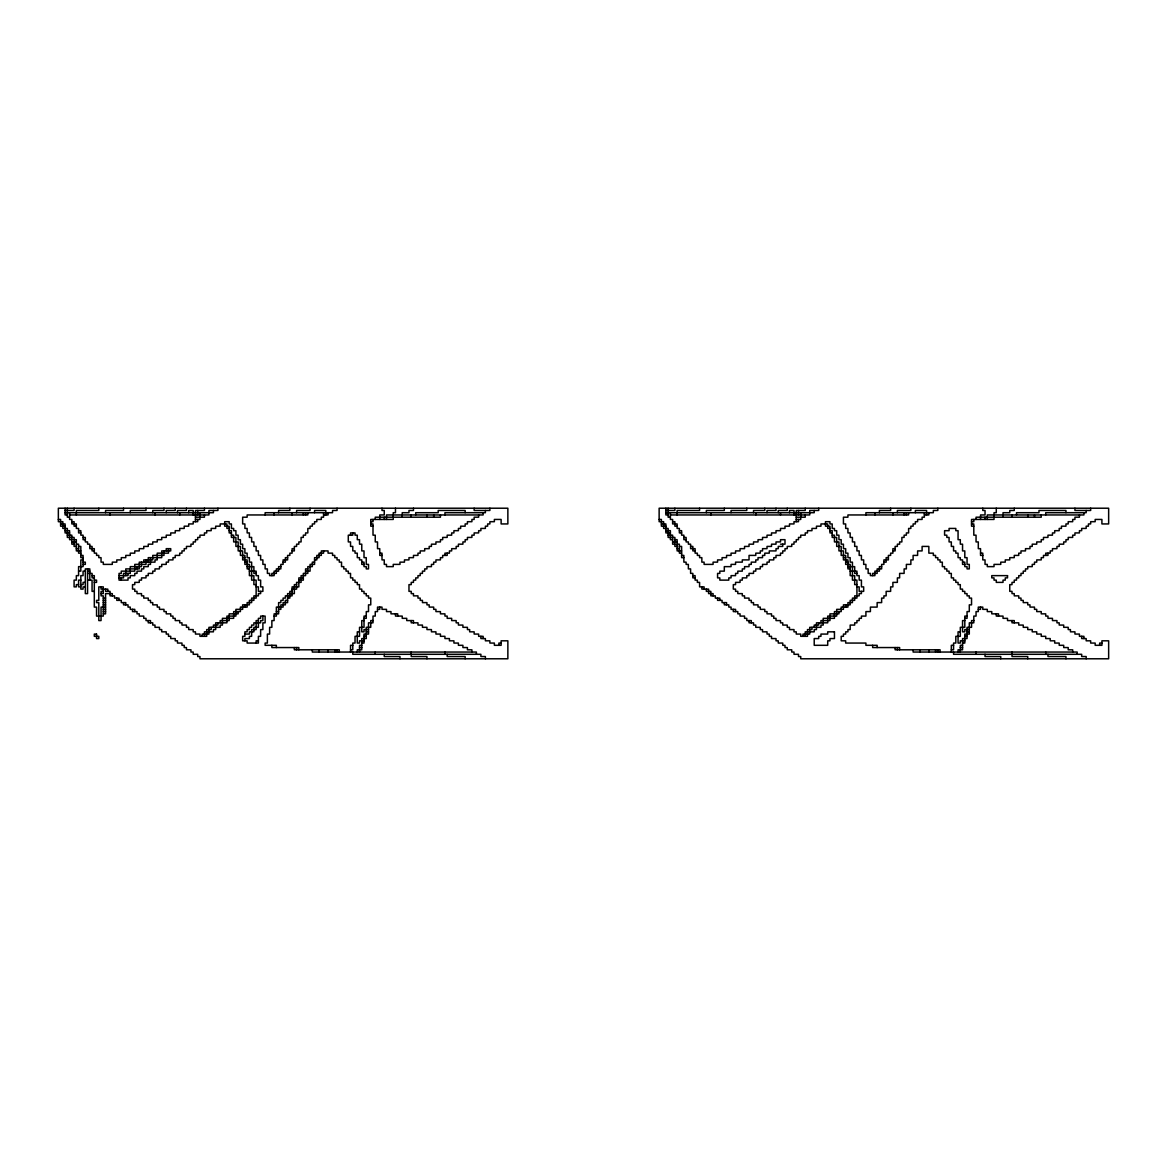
<?xml version="1.0" encoding="UTF-8"?>
<svg xmlns="http://www.w3.org/2000/svg" width="1167" height="1167" viewBox="0 0 1167 1167"><rect width="100%" height="100%" fill="white"/><g stroke="black" fill="none" stroke-linecap="round" stroke-linejoin="round"><path stroke-width="1.5" d="M65.089 510.46L74.09 510.46L74.09 508.214M665.876 510.46L674.876 510.46L674.876 508.214M65.089 512.707L213.43 512.707L213.43 510.46M665.876 512.707L814.216 512.707L814.216 510.46M67.336 514.953L65.089 514.953L65.089 508.214M69.582 514.953L208.937 514.953L208.937 510.46L217.923 510.46L217.923 508.214M323.565 514.953L328.058 514.953L328.058 512.707M668.122 514.953L665.876 514.953L665.876 508.214M670.383 514.953L809.723 514.953L809.723 510.46L818.709 510.46L818.709 508.214M924.352 514.953L928.844 514.953L928.844 512.707M69.582 517.2L67.336 517.2L67.336 508.214M195.458 517.2L204.444 517.2L204.444 514.953M670.383 517.2L668.122 517.2L668.122 508.214M796.244 517.2L805.23 517.2L805.23 514.953M58.35 519.446L60.596 519.446L60.596 526.186L65.089 526.186M195.458 519.446L199.951 519.446L199.951 512.707M659.136 519.446L661.383 519.446L661.383 526.186L665.876 526.186M796.244 519.446L800.737 519.446L800.737 512.707M71.829 521.693L74.09 521.693L74.09 526.186L76.336 526.186M370.756 521.693L373.002 521.693L373.002 519.446M672.63 521.693L674.876 521.693L674.876 526.186L677.123 526.186M971.542 521.693L973.803 521.693L973.803 519.446M60.596 523.939L65.089 523.939L65.089 532.925L69.582 532.925M370.756 523.939L373.002 523.939L373.002 535.172L375.249 535.172L375.249 541.926L377.51 541.926L377.51 548.665L379.756 548.665L379.756 555.404L382.003 555.404M661.383 523.939L665.876 523.939L665.876 532.925L670.383 532.925M971.542 523.939L973.803 523.939L973.803 535.172L976.05 535.172L976.05 541.926L978.296 541.926L978.296 548.665L980.543 548.665L980.543 555.404L982.789 555.404M373.002 526.186L370.756 526.186L370.756 519.446L393.235 519.446L393.235 512.707L395.482 512.707L395.482 508.214M973.803 526.186L971.542 526.186L971.542 519.446L994.021 519.446L994.021 512.707L996.268 512.707L996.268 508.214M229.17 528.432L226.923 528.432L226.923 523.939L220.169 523.939L220.169 526.186L215.676 526.186L215.676 528.432L211.183 528.432L211.183 530.679L206.69 530.679L206.69 532.925L204.444 532.925L204.444 535.172L199.951 535.172L199.951 537.418L197.704 537.418L197.704 539.679L195.458 539.679L195.458 541.926L193.197 541.926L193.197 544.172L190.95 544.172L190.95 546.419L186.457 546.419L186.457 548.665L184.211 548.665L184.211 550.912L181.964 550.912L181.964 553.158L179.718 553.158L179.718 555.404L175.225 555.404L175.225 557.651L172.979 557.651L172.979 559.897L168.486 559.897L168.486 562.144L166.239 562.144L166.239 564.39L161.732 564.39L161.732 566.637L159.485 566.637L159.485 568.898L154.992 568.898L154.992 571.144L152.746 571.144L152.746 573.391L148.253 573.391L148.253 575.637L146.006 575.637L146.006 577.884L141.513 577.884L141.513 580.13L139.267 580.13L139.267 582.377L134.774 582.377L134.774 584.623L132.513 584.623L132.513 589.116L134.774 589.116L134.774 591.363L137.02 591.363L137.02 593.609L141.513 593.609L141.513 595.856L143.76 595.856L143.76 598.102L148.253 598.102L148.253 600.363L150.499 600.363L150.499 602.61L152.746 602.61L152.746 604.856L157.239 604.856L157.239 607.103L159.485 607.103L159.485 609.349L163.978 609.349L163.978 611.596L166.239 611.596L166.239 613.842L170.732 613.842L170.732 616.088L172.979 616.088L172.979 618.335L175.225 618.335L175.225 620.581L179.718 620.581L179.718 622.828L181.964 622.828L181.964 625.074L186.457 625.074L186.457 627.321L188.704 627.321L188.704 629.582L193.197 629.582L193.197 631.828L195.458 631.828L195.458 634.075L199.951 634.075L199.951 636.321L206.69 636.321L206.69 629.582L211.183 629.582L211.183 627.321M829.956 528.432L827.709 528.432L827.709 523.939L820.955 523.939L820.955 526.186L816.462 526.186L816.462 528.432L811.969 528.432L811.969 530.679L807.476 530.679L807.476 532.925L805.23 532.925L805.23 535.172L800.737 535.172L800.737 537.418L798.491 537.418L798.491 539.679L796.244 539.679L796.244 541.926L793.998 541.926L793.998 544.172L791.751 544.172L791.751 546.419L787.244 546.419L787.244 548.665L784.997 548.665L784.997 550.912L782.751 550.912L782.751 553.158L780.504 553.158L780.504 555.404L776.011 555.404L776.011 557.651L773.765 557.651L773.765 559.897L769.272 559.897L769.272 562.144L767.025 562.144L767.025 564.39L762.532 564.39L762.532 566.637L760.271 566.637L760.271 568.898L755.778 568.898L755.778 571.144L753.532 571.144L753.532 573.391L749.039 573.391L749.039 575.637L746.792 575.637L746.792 577.884L742.3 577.884L742.3 580.13L740.053 580.13L740.053 582.377L735.56 582.377L735.56 584.623L733.314 584.623L733.314 589.116L735.56 589.116L735.56 591.363L737.807 591.363L737.807 593.609L742.3 593.609L742.3 595.856L744.546 595.856L744.546 598.102L749.039 598.102L749.039 600.363L751.285 600.363L751.285 602.61L753.532 602.61L753.532 604.856L758.025 604.856L758.025 607.103L760.271 607.103L760.271 609.349L764.779 609.349L764.779 611.596L767.025 611.596L767.025 613.842L771.518 613.842L771.518 616.088L773.765 616.088L773.765 618.335L776.011 618.335L776.011 620.581L780.504 620.581L780.504 622.828L782.751 622.828L782.751 625.074L787.244 625.074L787.244 627.321L789.49 627.321L789.49 629.582L793.998 629.582L793.998 631.828L796.244 631.828L796.244 634.075L800.737 634.075L800.737 636.321L807.476 636.321L807.476 629.582L811.969 629.582L811.969 627.321M65.089 530.679L69.582 530.679L69.582 539.679L71.829 539.679M78.583 530.679L80.829 530.679L80.829 535.172L83.076 535.172L83.076 539.679L85.322 539.679M229.17 530.679L231.416 530.679L231.416 537.418L235.909 537.418L235.909 546.419L240.402 546.419L240.402 555.404L244.895 555.404L244.895 564.39L249.388 564.39L249.388 575.637L253.881 575.637L253.881 584.623L256.142 584.623M665.876 530.679L670.383 530.679L670.383 539.679L672.63 539.679M679.369 530.679L681.616 530.679L681.616 535.172L683.862 535.172L683.862 539.679L686.108 539.679M829.956 530.679L832.202 530.679L832.202 537.418L836.695 537.418L836.695 546.419L841.188 546.419L841.188 555.404L845.681 555.404L845.681 564.39L850.174 564.39L850.174 575.637L854.682 575.637L854.682 584.623L856.928 584.623M80.829 532.925L78.583 532.925L78.583 528.432L76.336 528.432L76.336 523.939L71.829 523.939L71.829 519.446L69.582 519.446L69.582 512.707M231.416 532.925L229.17 532.925L229.17 526.186L224.677 526.186L224.677 521.693L229.17 521.693L229.17 523.939L231.416 523.939L231.416 528.432L233.663 528.432L233.663 530.679L235.909 530.679L235.909 535.172L238.156 535.172L238.156 539.679L240.402 539.679L240.402 544.172L242.648 544.172L242.648 548.665L244.895 548.665L244.895 553.158L247.141 553.158L247.141 557.651L249.388 557.651L249.388 562.144L251.634 562.144L251.634 580.13L256.142 580.13L256.142 598.102L251.634 598.102L251.634 602.61L247.141 602.61L247.141 607.103L240.402 607.103L240.402 611.596L233.663 611.596L233.663 618.335L222.416 618.335L222.416 625.074L220.169 625.074L220.169 627.321L208.937 627.321L208.937 634.075L202.197 634.075L202.197 636.321M681.616 532.925L679.369 532.925L679.369 528.432L677.123 528.432L677.123 523.939L672.63 523.939L672.63 519.446L670.383 519.446L670.383 512.707M832.202 532.925L829.956 532.925L829.956 526.186L825.463 526.186L825.463 521.693L829.956 521.693L829.956 523.939L832.202 523.939L832.202 528.432L834.449 528.432L834.449 530.679L836.695 530.679L836.695 535.172L838.942 535.172L838.942 539.679L841.188 539.679L841.188 544.172L843.435 544.172L843.435 548.665L845.681 548.665L845.681 553.158L847.928 553.158L847.928 557.651L850.174 557.651L850.174 562.144L852.435 562.144L852.435 580.13L856.928 580.13L856.928 598.102L852.435 598.102L852.435 602.61L847.928 602.61L847.928 607.103L841.188 607.103L841.188 611.596L834.449 611.596L834.449 618.335L823.216 618.335L823.216 625.074L820.955 625.074L820.955 627.321L809.723 627.321L809.723 634.075L802.984 634.075L802.984 636.321M67.336 535.172L71.829 535.172L71.829 544.172L74.09 544.172M231.416 535.172L233.663 535.172L233.663 541.926L238.156 541.926L238.156 550.912L242.648 550.912L242.648 559.897L247.141 559.897L247.141 568.898L249.388 568.898M668.122 535.172L672.63 535.172L672.63 544.172L674.876 544.172M832.202 535.172L834.449 535.172L834.449 541.926L838.942 541.926L838.942 550.912L843.435 550.912L843.435 559.897L847.928 559.897L847.928 568.898L850.174 568.898M83.076 537.418L85.322 537.418L85.322 541.926L87.569 541.926L87.569 544.172L89.815 544.172L89.815 548.665L94.308 548.665L94.308 553.158L96.555 553.158L96.555 555.404L98.801 555.404L98.801 557.651L101.048 557.651L101.048 562.144L103.294 562.144L103.294 564.39L112.295 564.39L112.295 562.144L116.788 562.144L116.788 559.897L121.28 559.897L121.28 557.651L125.773 557.651L125.773 555.404L130.266 555.404L130.266 553.158L134.774 553.158L134.774 550.912L139.267 550.912L139.267 548.665L143.76 548.665L143.76 546.419L148.253 546.419L148.253 544.172L152.746 544.172L152.746 541.926L157.239 541.926L157.239 539.679L161.732 539.679L161.732 537.418L166.239 537.418L166.239 535.172L170.732 535.172L170.732 532.925L175.225 532.925L175.225 530.679L179.718 530.679L179.718 528.432L184.211 528.432L184.211 526.186L188.704 526.186L188.704 523.939L193.197 523.939L193.197 521.693L197.704 521.693L197.704 519.446M683.862 537.418L686.108 537.418L686.108 541.926L688.355 541.926L688.355 544.172L690.601 544.172L690.601 548.665L695.094 548.665L695.094 553.158L697.341 553.158L697.341 555.404L699.587 555.404L699.587 557.651L701.848 557.651L701.848 562.144L704.095 562.144L704.095 564.39L713.081 564.39L713.081 562.144L717.574 562.144L717.574 559.897L722.067 559.897L722.067 557.651L726.56 557.651L726.56 555.404L731.067 555.404L731.067 553.158L735.56 553.158L735.56 550.912L740.053 550.912L740.053 548.665L744.546 548.665L744.546 546.419L749.039 546.419L749.039 544.172L753.532 544.172L753.532 541.926L758.025 541.926L758.025 539.679L762.532 539.679L762.532 537.418L767.025 537.418L767.025 535.172L771.518 535.172L771.518 532.925L776.011 532.925L776.011 530.679L780.504 530.679L780.504 528.432L784.997 528.432L784.997 526.186L789.49 526.186L789.49 523.939L793.998 523.939L793.998 521.693L798.491 521.693L798.491 519.446M74.09 539.679L76.336 539.679L76.336 550.912L80.829 550.912M674.876 539.679L677.123 539.679L677.123 550.912L681.616 550.912M71.829 541.926L76.336 541.926M672.63 541.926L677.123 541.926M76.336 544.172L78.583 544.172L78.583 553.158L80.829 553.158M677.123 544.172L679.369 544.172L679.369 553.158L681.616 553.158M780.504 544.172L784.997 544.172L784.997 539.679L780.504 539.679L780.504 541.926L776.011 541.926L776.011 544.172L771.518 544.172L771.518 546.419L767.025 546.419L767.025 548.665L762.532 548.665L762.532 550.912L760.271 550.912L760.271 553.158L755.778 553.158L755.778 555.404L749.039 555.404L749.039 559.897L742.3 559.897L742.3 562.144L735.56 562.144L735.56 564.39L731.067 564.39L731.067 566.637L724.313 566.637L724.313 571.144L719.82 571.144L719.82 573.391L717.574 573.391L717.574 577.884L719.82 577.884L719.82 580.13L728.806 580.13L728.806 577.884L731.067 577.884L731.067 575.637L735.56 575.637L735.56 573.391L737.807 573.391L737.807 571.144L742.3 571.144L742.3 568.898L744.546 568.898L744.546 566.637L749.039 566.637L749.039 564.39L751.285 564.39L751.285 562.144L755.778 562.144L755.778 559.897L758.025 559.897L758.025 557.651L762.532 557.651L762.532 555.404L764.779 555.404L764.779 553.158L769.272 553.158L769.272 550.912L776.011 550.912L776.011 548.665L778.258 548.665L778.258 546.419L782.751 546.419L782.751 544.172M76.336 546.419L74.09 546.419L74.09 537.418L67.336 537.418L67.336 528.432L62.843 528.432L62.843 521.693L58.35 521.693L58.35 508.214L507.864 508.214L507.864 523.939L501.124 523.939L501.124 519.446L494.37 519.446L494.37 521.693L489.877 521.693L489.877 523.939L487.631 523.939L487.631 526.186L485.384 526.186L485.384 528.432L480.892 528.432L480.892 530.679L478.645 530.679L478.645 532.925L474.152 532.925L474.152 535.172L471.906 535.172L471.906 537.418L467.413 537.418L467.413 539.679L465.152 539.679L465.152 541.926L462.905 541.926L462.905 544.172L458.412 544.172L458.412 546.419L456.166 546.419L456.166 548.665L451.673 548.665L451.673 550.912L449.426 550.912L449.426 553.158L444.933 553.158L444.933 555.404M78.583 546.419L80.829 546.419L80.829 557.651L83.076 557.651M89.815 546.419L92.062 546.419L92.062 550.912L94.308 550.912M677.123 546.419L674.876 546.419L674.876 537.418L668.122 537.418L668.122 528.432L663.629 528.432L663.629 521.693L659.136 521.693L659.136 508.214L1108.65 508.214L1108.65 523.939L1101.911 523.939L1101.911 519.446L1095.171 519.446L1095.171 521.693L1090.664 521.693L1090.664 523.939L1088.417 523.939L1088.417 526.186L1086.171 526.186L1086.171 528.432L1081.678 528.432L1081.678 530.679L1079.431 530.679L1079.431 532.925L1074.938 532.925L1074.938 535.172L1072.692 535.172L1072.692 537.418L1068.199 537.418L1068.199 539.679L1065.952 539.679L1065.952 541.926L1063.706 541.926L1063.706 544.172L1059.198 544.172L1059.198 546.419L1056.952 546.419L1056.952 548.665L1052.459 548.665L1052.459 550.912L1050.212 550.912L1050.212 553.158L1045.72 553.158L1045.72 555.404M679.369 546.419L681.616 546.419L681.616 557.651L683.862 557.651M690.601 546.419L692.848 546.419L692.848 550.912L695.094 550.912M76.336 548.665L78.583 548.665M294.347 548.665L292.1 548.665L292.1 553.158L289.854 553.158L289.854 555.404L287.607 555.404L287.607 559.897L283.1 559.897L283.1 564.39L280.853 564.39L280.853 568.898L276.36 568.898L276.36 573.391L271.867 573.391L271.867 575.637M677.123 548.665L679.369 548.665M895.133 548.665L892.886 548.665L892.886 553.158L890.64 553.158L890.64 555.404L888.393 555.404L888.393 559.897L883.9 559.897L883.9 564.39L881.639 564.39L881.639 568.898L877.146 568.898L877.146 573.391L872.653 573.391L872.653 575.637M292.1 550.912L294.347 550.912L294.347 546.419L296.593 546.419L296.593 544.172L298.84 544.172L298.84 541.926L301.086 541.926L301.086 537.418L303.332 537.418L303.332 535.172L305.579 535.172L305.579 532.925L307.825 532.925L307.825 528.432L310.072 528.432L310.072 526.186L312.318 526.186L312.318 523.939L314.565 523.939L314.565 521.693L316.826 521.693L316.826 519.446L321.319 519.446L321.319 517.2L323.565 517.2L323.565 512.707M892.886 550.912L895.133 550.912L895.133 546.419L897.379 546.419L897.379 544.172L899.626 544.172L899.626 541.926L901.872 541.926L901.872 537.418L904.119 537.418L904.119 535.172L906.365 535.172L906.365 532.925L908.612 532.925L908.612 528.432L910.858 528.432L910.858 526.186L913.119 526.186L913.119 523.939L915.366 523.939L915.366 521.693L917.612 521.693L917.612 519.446L922.105 519.446L922.105 517.2L924.352 517.2L924.352 512.707M379.756 553.158L382.003 553.158L382.003 559.897L384.249 559.897L384.249 564.39L386.496 564.39L386.496 566.637L393.235 566.637L393.235 564.39L399.975 564.39L399.975 562.144L404.468 562.144L404.468 559.897L408.975 559.897L408.975 557.651L413.468 557.651L413.468 555.404L417.961 555.404L417.961 553.158L420.208 553.158L420.208 550.912L424.7 550.912L424.7 548.665L429.193 548.665L429.193 546.419L431.44 546.419L431.44 544.172L435.933 544.172L435.933 541.926L440.44 541.926L440.44 539.679L442.687 539.679L442.687 537.418L447.18 537.418L447.18 535.172L451.673 535.172L451.673 532.925L453.919 532.925L453.919 530.679L458.412 530.679L458.412 528.432L460.659 528.432L460.659 526.186L465.152 526.186L465.152 523.939L467.413 523.939L467.413 521.693L471.906 521.693L471.906 519.446L474.152 519.446L474.152 517.2L478.645 517.2L478.645 514.953M980.543 553.158L982.789 553.158L982.789 559.897L985.036 559.897L985.036 564.39L987.282 564.39L987.282 566.637L994.021 566.637L994.021 564.39L1000.761 564.39L1000.761 562.144L1005.268 562.144L1005.268 559.897L1009.761 559.897L1009.761 557.651L1014.254 557.651L1014.254 555.404L1018.747 555.404L1018.747 553.158L1020.994 553.158L1020.994 550.912L1025.487 550.912L1025.487 548.665L1029.98 548.665L1029.98 546.419L1032.226 546.419L1032.226 544.172L1036.734 544.172L1036.734 541.926L1041.227 541.926L1041.227 539.679L1043.473 539.679L1043.473 537.418L1047.966 537.418L1047.966 535.172L1052.459 535.172L1052.459 532.925L1054.705 532.925L1054.705 530.679L1059.198 530.679L1059.198 528.432L1061.445 528.432L1061.445 526.186L1065.952 526.186L1065.952 523.939L1068.199 523.939L1068.199 521.693L1072.692 521.693L1072.692 519.446L1074.938 519.446L1074.938 517.2L1079.431 517.2L1079.431 514.953M80.829 555.404L83.076 555.404L83.076 566.637L78.583 566.637L78.583 575.637L76.336 575.637L76.336 580.13L74.09 580.13L74.09 586.87L76.336 586.87L76.336 584.623L78.583 584.623M681.616 555.404L683.862 555.404L683.862 562.144L686.108 562.144L686.108 564.39L688.355 564.39L688.355 568.898L690.601 568.898L690.601 573.391L692.848 573.391L692.848 577.884L695.094 577.884M242.648 557.651L244.895 557.651M287.607 557.651L285.361 557.651L285.361 562.144L283.1 562.144M843.435 557.651L845.681 557.651M888.393 557.651L886.147 557.651L886.147 562.144L883.9 562.144M83.076 559.897L80.829 559.897L80.829 571.144L78.583 571.144M314.565 559.897L316.826 559.897L316.826 555.404L321.319 555.404L321.319 550.912L328.058 550.912L328.058 553.158L332.551 553.158L332.551 555.404L334.798 555.404L334.798 557.651L337.044 557.651L337.044 559.897L339.291 559.897L339.291 562.144L341.537 562.144L341.537 566.637L343.784 566.637L343.784 568.898L346.045 568.898L346.045 571.144L348.291 571.144L348.291 573.391L350.538 573.391L350.538 577.884L352.784 577.884L352.784 580.13L355.031 580.13L355.031 582.377L357.277 582.377L357.277 584.623L359.524 584.623L359.524 589.116L361.77 589.116L361.77 591.363L364.016 591.363L364.016 593.609L366.263 593.609L366.263 595.856L368.509 595.856L368.509 598.102L370.756 598.102L370.756 604.856L368.509 604.856L368.509 611.596L366.263 611.596L366.263 618.335L364.016 618.335M83.076 562.144L85.322 562.144L85.322 564.39L83.076 564.39M244.895 562.144L247.141 562.144M314.565 562.144L312.318 562.144L312.318 566.637L307.825 566.637L307.825 573.391L303.332 573.391L303.332 580.13L298.84 580.13M361.77 562.144L364.016 562.144L364.016 566.637L366.263 566.637L366.263 568.898L368.509 568.898L368.509 564.39L366.263 564.39L366.263 557.651L364.016 557.651L364.016 550.912L361.77 550.912L361.77 544.172L359.524 544.172L359.524 539.679L357.277 539.679L357.277 535.172L355.031 535.172L355.031 532.925L350.538 532.925L350.538 535.172M845.681 562.144L847.928 562.144M962.556 562.144L964.803 562.144L964.803 566.637L967.049 566.637L967.049 568.898L969.296 568.898L969.296 564.39L967.049 564.39L967.049 557.651L964.803 557.651L964.803 550.912L962.556 550.912L962.556 544.172L960.31 544.172L960.31 539.679L958.063 539.679L958.063 530.679L955.817 530.679L955.817 528.432L949.077 528.432L949.077 530.679L944.584 530.679L944.584 535.172L946.831 535.172L946.831 537.418L949.077 537.418L949.077 541.926L951.324 541.926L951.324 546.419L953.57 546.419L953.57 550.912L955.817 550.912L955.817 553.158L958.063 553.158L958.063 557.651L960.31 557.651L960.31 559.897L962.556 559.897L962.556 564.39L964.803 564.39M364.016 564.39L361.77 564.39L361.77 559.897L359.524 559.897L359.524 557.651L357.277 557.651L357.277 553.158L355.031 553.158L355.031 550.912L352.784 550.912L352.784 546.419L350.538 546.419L350.538 541.926L348.291 541.926L348.291 535.172L352.784 535.172L352.784 532.925M247.141 566.637L253.881 566.637L253.881 573.391L256.142 573.391M280.853 566.637L278.607 566.637L278.607 571.144L274.114 571.144L274.114 575.637L269.621 575.637L269.621 573.391L267.374 573.391L267.374 568.898L265.128 568.898L265.128 564.39L262.881 564.39L262.881 559.897L260.635 559.897L260.635 555.404L258.388 555.404L258.388 550.912L256.142 550.912L256.142 546.419L253.881 546.419L253.881 541.926L251.634 541.926L251.634 537.418L249.388 537.418L249.388 532.925L247.141 532.925L247.141 528.432L244.895 528.432L244.895 523.939L242.648 523.939L242.648 517.2L247.141 517.2L247.141 514.953L307.825 514.953L307.825 512.707M847.928 566.637L854.682 566.637L854.682 573.391L856.928 573.391M881.639 566.637L879.393 566.637L879.393 571.144L874.9 571.144L874.9 575.637L870.407 575.637L870.407 573.391L868.16 573.391L868.16 568.898L865.914 568.898L865.914 564.39L863.668 564.39L863.668 559.897L861.421 559.897L861.421 555.404L859.175 555.404L859.175 550.912L856.928 550.912L856.928 546.419L854.682 546.419L854.682 541.926L852.435 541.926L852.435 537.418L850.174 537.418L850.174 532.925L847.928 532.925L847.928 528.432L845.681 528.432L845.681 523.939L843.435 523.939L843.435 517.2L847.928 517.2L847.928 514.953L908.612 514.953L908.612 512.707M307.825 568.898L305.579 568.898L305.579 575.637L301.086 575.637L301.086 582.377L296.593 582.377L296.593 589.116L292.1 589.116M85.322 571.144L83.076 571.144L83.076 575.637L80.829 575.637L80.829 589.116L83.076 589.116L83.076 586.87L85.322 586.87M87.569 571.144L89.815 571.144M249.388 571.144L256.142 571.144L256.142 575.637L258.388 575.637L258.388 580.13L260.635 580.13L260.635 586.87L262.881 586.87L262.881 591.363L258.388 591.363L258.388 586.87L256.142 586.87M305.579 571.144L310.072 571.144L310.072 564.39L314.565 564.39L314.565 557.651L319.072 557.651L319.072 553.158L323.565 553.158L323.565 550.912M850.174 571.144L856.928 571.144L856.928 575.637L859.175 575.637L859.175 580.13L861.421 580.13L861.421 586.87L863.668 586.87L863.668 591.363L859.175 591.363L859.175 586.87L856.928 586.87M87.569 573.391L92.062 573.391L92.062 577.884L94.308 577.884M92.062 575.637L94.308 575.637L94.308 607.103L96.555 607.103L96.555 616.088L103.294 616.088L103.294 595.856L101.048 595.856L101.048 591.363L103.294 591.363M119.034 575.637L128.02 575.637L128.02 573.391M692.848 575.637L695.094 575.637L695.094 580.13L697.341 580.13L697.341 582.377L699.587 582.377L699.587 586.87L704.095 586.87L704.095 589.116M119.034 577.884L123.527 577.884L123.527 573.391L130.266 573.391L130.266 566.637L141.513 566.637L141.513 562.144M303.332 577.884L298.84 577.884L298.84 586.87L292.1 586.87L292.1 595.856L285.361 595.856L285.361 598.102L283.1 598.102L283.1 600.363L280.853 600.363L280.853 602.61L278.607 602.61L278.607 613.842L274.114 613.842L274.114 620.581L271.867 620.581L271.867 627.321L269.621 627.321L269.621 634.075L267.374 634.075L267.374 643.061L265.128 643.061L265.128 645.307L276.36 645.307L276.36 647.554M80.829 580.13L78.583 580.13L78.583 586.87L80.829 586.87M87.569 580.13L92.062 580.13L92.062 591.363L94.308 591.363M94.308 580.13L96.555 580.13L96.555 582.377L94.308 582.377M85.322 582.377L83.076 582.377L83.076 584.623L80.829 584.623M296.593 584.623L294.347 584.623L294.347 593.609L287.607 593.609L287.607 602.61L283.1 602.61L283.1 607.103L276.36 607.103L276.36 616.088L274.114 616.088M292.1 591.363L289.854 591.363L289.854 598.102L287.607 598.102M101.048 593.609L103.294 593.609L103.294 586.87L98.801 586.87L98.801 600.363L96.555 600.363L96.555 602.61L98.801 602.61L98.801 620.581L101.048 620.581L101.048 607.103L105.555 607.103M103.294 598.102L105.555 598.102M103.294 600.363L105.555 600.363M287.607 600.363L285.361 600.363L285.361 604.856L280.853 604.856L280.853 609.349L278.607 609.349M103.294 602.61L105.555 602.61M103.294 604.856L105.555 604.856M103.294 609.349L105.555 609.349M377.51 609.349L379.756 609.349L379.756 607.103M978.296 609.349L980.543 609.349L980.543 607.103M103.294 611.596L105.555 611.596M276.36 611.596L278.607 611.596M103.294 613.842L105.555 613.842L105.555 593.609L112.295 593.609L112.295 595.856M366.263 616.088L364.016 616.088L364.016 627.321L359.524 627.321L359.524 636.321L355.031 636.321L355.031 643.061L352.784 643.061L352.784 649.8L350.538 649.8M967.049 616.088L964.803 616.088L964.803 627.321L960.31 627.321L960.31 636.321L955.817 636.321L955.817 643.061L953.57 643.061L953.57 649.8L951.324 649.8M964.803 618.335L967.049 618.335L967.049 611.596L969.296 611.596L969.296 604.856L971.542 604.856L971.542 598.102L969.296 598.102L969.296 595.856L967.049 595.856L967.049 593.609L964.803 593.609L964.803 591.363L962.556 591.363L962.556 589.116L960.31 589.116L960.31 584.623L958.063 584.623L958.063 582.377L955.817 582.377L955.817 580.13L953.57 580.13L953.57 577.884L951.324 577.884L951.324 573.391L949.077 573.391L949.077 571.144L946.831 571.144L946.831 568.898L944.584 568.898L944.584 566.637L942.323 566.637L942.323 562.144L940.077 562.144L940.077 559.897L937.83 559.897L937.83 557.651L935.584 557.651L935.584 555.404L933.337 555.404L933.337 553.158L928.844 553.158L928.844 546.419L922.105 546.419L922.105 550.912L917.612 550.912L917.612 555.404L913.119 555.404L913.119 559.897L910.858 559.897L910.858 564.39L906.365 564.39L906.365 568.898L904.119 568.898L904.119 573.391L899.626 573.391L899.626 577.884L897.379 577.884L897.379 582.377L892.886 582.377L892.886 586.87L890.64 586.87L890.64 591.363L886.147 591.363L886.147 595.856L883.9 595.856L883.9 598.102L881.639 598.102L881.639 602.61L877.146 602.61L877.146 607.103L870.407 607.103L870.407 611.596L865.914 611.596L865.914 616.088L861.421 616.088L861.421 618.335L859.175 618.335L859.175 620.581L856.928 620.581L856.928 622.828L854.682 622.828L854.682 625.074L850.174 625.074L850.174 629.582L847.928 629.582L847.928 631.828L845.681 631.828L845.681 634.075L843.435 634.075L843.435 636.321L841.188 636.321L841.188 640.814L845.681 640.814L845.681 643.061L865.914 643.061L865.914 645.307L877.146 645.307L877.146 647.554M258.388 620.581L256.142 620.581L256.142 629.582L251.634 629.582L251.634 636.321L249.388 636.321L249.388 638.568L244.895 638.568L244.895 640.814M364.016 620.581L361.77 620.581L361.77 631.828L364.016 631.828L364.016 629.582L368.509 629.582M373.002 620.581L370.756 620.581L370.756 627.321L366.263 627.321L366.263 638.568L361.77 638.568L361.77 649.8L357.277 649.8L357.277 652.047M964.803 620.581L962.556 620.581L962.556 631.828L964.803 631.828L964.803 629.582L969.296 629.582M973.803 620.581L971.542 620.581L971.542 627.321L967.049 627.321L967.049 638.568L962.556 638.568L962.556 649.8L958.063 649.8L958.063 652.047M359.524 631.828L357.277 631.828L357.277 643.061L359.524 643.061L359.524 640.814L364.016 640.814M366.263 631.828L368.509 631.828M960.31 631.828L958.063 631.828L958.063 643.061L960.31 643.061L960.31 640.814L964.803 640.814M967.049 631.828L969.296 631.828M244.895 634.075L249.388 634.075L249.388 631.828L253.881 631.828L253.881 627.321L258.388 627.321L258.388 618.335L260.635 618.335L260.635 616.088L265.128 616.088L265.128 622.828L262.881 622.828L262.881 629.582L260.635 629.582L260.635 636.321L258.388 636.321L258.388 643.061L247.141 643.061L247.141 640.814L242.648 640.814L242.648 636.321L244.895 636.321L244.895 631.828L247.141 631.828L247.141 629.582L249.388 629.582L249.388 627.321L251.634 627.321L251.634 625.074L253.881 625.074L253.881 622.828L260.635 622.828L260.635 620.581L262.881 620.581L262.881 616.088M364.016 636.321L366.263 636.321M964.803 636.321L967.049 636.321M258.388 640.814L256.142 640.814L256.142 643.061M361.77 643.061L364.016 643.061L364.016 634.075L368.509 634.075L368.509 622.828L373.002 622.828L373.002 616.088L375.249 616.088L375.249 611.596L377.51 611.596L377.51 607.103L382.003 607.103L382.003 609.349L386.496 609.349L386.496 611.596L390.989 611.596L390.989 613.842L397.728 613.842L397.728 616.088M501.124 643.061L498.878 643.061L498.878 645.307M962.556 643.061L964.803 643.061L964.803 634.075L969.296 634.075L969.296 622.828L973.803 622.828L973.803 616.088L976.05 616.088L976.05 611.596L978.296 611.596L978.296 607.103L982.789 607.103L982.789 609.349L987.282 609.349L987.282 611.596L991.775 611.596L991.775 613.842L998.514 613.842L998.514 616.088M1101.911 643.061L1099.664 643.061L1099.664 645.307M352.784 645.307L350.538 645.307L350.538 652.047M361.77 645.307L359.524 645.307L359.524 652.047M953.57 645.307L951.324 645.307L951.324 652.047M962.556 645.307L960.31 645.307L960.31 652.047M359.524 647.554L361.77 647.554M960.31 647.554L962.556 647.554M1090.664 508.214L1090.664 510.46L1074.938 510.46L1074.938 508.214M1086.171 510.46L1086.171 512.707L1045.72 512.707L1045.72 514.953M1086.171 658.786L1086.171 656.54L1081.678 656.54L1081.678 654.293L953.57 654.293L953.57 652.047M1083.924 512.707L1083.924 514.953L987.282 514.953L987.282 519.446M1083.924 638.568L1083.924 636.321L1079.431 636.321L1079.431 634.075L1074.938 634.075L1074.938 631.828L1070.445 631.828L1070.445 629.582L1068.199 629.582L1068.199 627.321L1063.706 627.321L1063.706 625.074L1059.198 625.074L1059.198 622.828L1056.952 622.828L1056.952 620.581L1052.459 620.581L1052.459 618.335L1047.966 618.335L1047.966 616.088L1045.72 616.088L1045.72 613.842L1041.227 613.842L1041.227 611.596L1036.734 611.596L1036.734 609.349L1034.487 609.349L1034.487 607.103L1029.98 607.103L1029.98 604.856L1027.733 604.856L1027.733 602.61L1023.24 602.61L1023.24 600.363L1020.994 600.363L1020.994 598.102L1018.747 598.102L1018.747 595.856L1014.254 595.856L1014.254 593.609L1012.008 593.609L1012.008 591.363L1009.761 591.363L1009.761 584.623L1012.008 584.623L1012.008 582.377L1014.254 582.377L1014.254 580.13L1016.501 580.13L1016.501 577.884L1018.747 577.884L1018.747 575.637L1020.994 575.637L1020.994 573.391L1023.24 573.391L1023.24 571.144L1025.487 571.144L1025.487 568.898L1027.733 568.898L1027.733 566.637L1032.226 566.637L1032.226 564.39L1034.487 564.39L1034.487 562.144L1036.734 562.144L1036.734 559.897L1041.227 559.897L1041.227 557.651L1043.473 557.651L1043.473 555.404L1047.966 555.404L1047.966 553.158M1081.678 636.321L1081.678 638.568L1086.171 638.568L1086.171 640.814L1090.664 640.814L1090.664 643.061L1095.171 643.061L1095.171 645.307L1101.911 645.307L1101.911 640.814L1108.65 640.814L1108.65 658.786L800.737 658.786L800.737 656.54L798.491 656.54L798.491 654.293L793.998 654.293L793.998 652.047L791.751 652.047L791.751 649.8L787.244 649.8L787.244 647.554L784.997 647.554L784.997 645.307L782.751 645.307L782.751 643.061L778.258 643.061L778.258 640.814L776.011 640.814L776.011 638.568L771.518 638.568L771.518 636.321L769.272 636.321L769.272 634.075L767.025 634.075L767.025 631.828L762.532 631.828L762.532 629.582L760.271 629.582L760.271 627.321L755.778 627.321L755.778 625.074L753.532 625.074L753.532 622.828L749.039 622.828L749.039 620.581M1077.185 654.293L1077.185 652.047L913.119 652.047L913.119 649.8M1072.692 652.047L1072.692 649.8L1068.199 649.8L1068.199 647.554L1063.706 647.554L1063.706 645.307L1059.198 645.307L1059.198 643.061L1054.705 643.061L1054.705 640.814L1050.212 640.814L1050.212 638.568L1045.72 638.568L1045.72 636.321L1041.227 636.321L1041.227 634.075L1036.734 634.075L1036.734 631.828L1032.226 631.828L1032.226 629.582L1027.733 629.582L1027.733 627.321L1023.24 627.321L1023.24 625.074L1018.747 625.074L1018.747 622.828L1012.008 622.828L1012.008 620.581M1065.952 512.707L1065.952 510.46L1038.98 510.46L1038.98 512.707L1016.501 512.707L1016.501 514.953M1065.952 658.786L1065.952 656.54L1047.966 656.54L1047.966 654.293M1045.72 652.047L1045.72 654.293M1041.227 514.953L1041.227 517.2L976.05 517.2L976.05 519.446M1034.487 514.953L1034.487 517.2M1027.733 514.953L1027.733 517.2M1027.733 658.786L1027.733 656.54L1012.008 656.54L1012.008 652.047M1014.254 508.214L1014.254 510.46L1009.761 510.46L1009.761 512.707L1003.022 512.707L1003.022 517.2M1014.254 622.828L1014.254 620.581L1007.515 620.581L1007.515 618.335L1003.022 618.335L1003.022 616.088L996.268 616.088L996.268 613.842M1012.008 514.953L1012.008 517.2M1000.761 658.786L1000.761 656.54L985.036 656.54L985.036 654.293M985.036 517.2L985.036 519.446M982.789 508.214L982.789 510.46L985.036 510.46L985.036 514.953L980.543 514.953L980.543 519.446M976.05 652.047L976.05 654.293M940.077 652.047L940.077 649.8L895.133 649.8L895.133 647.554M937.83 508.214L937.83 510.46L933.337 510.46L933.337 512.707L865.914 512.707L865.914 514.953M937.83 649.8L937.83 652.047M935.584 649.8L935.584 652.047M928.844 649.8L928.844 652.047M926.598 514.953L926.598 510.46L915.366 510.46L915.366 512.707M919.859 649.8L919.859 652.047M910.858 508.214L910.858 510.46L897.379 510.46L897.379 512.707M906.365 512.707L906.365 514.953M904.119 512.707L904.119 514.953M899.626 649.8L899.626 647.554L872.653 647.554L872.653 645.307M897.379 647.554L897.379 649.8M892.886 512.707L892.886 514.953M890.64 508.214L890.64 510.46L879.393 510.46L879.393 512.707M874.9 512.707L874.9 514.953M861.421 591.363L861.421 593.609L859.175 593.609L859.175 595.856L854.682 595.856L854.682 600.363L850.174 600.363L850.174 604.856L843.435 604.856L843.435 609.349L836.695 609.349L836.695 616.088L827.709 616.088L827.709 622.828L816.462 622.828L816.462 629.582L814.216 629.582L814.216 631.828L805.23 631.828L805.23 636.321M845.681 604.856L845.681 607.103M838.942 611.596L838.942 613.842L829.956 613.842L829.956 620.581L820.955 620.581L820.955 622.828M818.709 622.828L818.709 625.074L814.216 625.074L814.216 627.321M805.23 508.214L805.23 510.46L796.244 510.46L796.244 521.693M798.491 510.46L798.491 514.953M793.998 514.953L793.998 510.46L789.49 510.46L789.49 512.707M787.244 508.214L787.244 510.46L778.258 510.46L778.258 512.707M780.504 512.707L780.504 514.953M776.011 508.214L776.011 510.46L767.025 510.46L767.025 512.707M764.779 508.214L764.779 510.46L753.532 510.46L753.532 512.707M755.778 512.707L755.778 514.953M751.285 622.828L751.285 620.581L746.792 620.581L746.792 618.335L744.546 618.335L744.546 616.088L740.053 616.088L740.053 613.842L737.807 613.842L737.807 611.596L733.314 611.596L733.314 609.349M746.792 508.214L746.792 510.46L731.067 510.46L731.067 512.707M735.56 611.596L735.56 609.349L731.067 609.349L731.067 607.103L728.806 607.103L728.806 604.856L724.313 604.856L724.313 602.61M726.56 604.856L726.56 602.61L722.067 602.61L722.067 600.363L717.574 600.363L717.574 598.102M724.313 508.214L724.313 510.46L706.341 510.46L706.341 512.707M719.82 600.363L719.82 598.102L715.327 598.102L715.327 595.856L710.834 595.856L710.834 591.363L706.341 591.363L706.341 589.116M713.081 595.856L713.081 593.609L708.588 593.609L708.588 589.116L701.848 589.116L701.848 586.87M710.834 512.707L710.834 514.953M699.587 508.214L699.587 510.46L677.123 510.46L677.123 514.953M489.877 508.214L489.877 510.46L474.152 510.46L474.152 508.214M485.384 510.46L485.384 512.707L444.933 512.707L444.933 514.953M485.384 658.786L485.384 656.54L480.892 656.54L480.892 654.293L352.784 654.293L352.784 652.047M483.138 512.707L483.138 514.953L386.496 514.953L386.496 519.446M483.138 638.568L483.138 636.321L478.645 636.321L478.645 634.075L474.152 634.075L474.152 631.828L469.659 631.828L469.659 629.582L467.413 629.582L467.413 627.321L462.905 627.321L462.905 625.074L458.412 625.074L458.412 622.828L456.166 622.828L456.166 620.581L451.673 620.581L451.673 618.335L447.18 618.335L447.18 616.088L444.933 616.088L444.933 613.842L440.44 613.842L440.44 611.596L435.933 611.596L435.933 609.349L433.686 609.349L433.686 607.103L429.193 607.103L429.193 604.856L426.947 604.856L426.947 602.61L422.454 602.61L422.454 600.363L420.208 600.363L420.208 598.102L417.961 598.102L417.961 595.856L413.468 595.856L413.468 593.609L411.222 593.609L411.222 591.363L408.975 591.363L408.975 584.623L411.222 584.623L411.222 582.377L413.468 582.377L413.468 580.13L415.715 580.13L415.715 577.884L417.961 577.884L417.961 575.637L420.208 575.637L420.208 573.391L422.454 573.391L422.454 571.144L424.7 571.144L424.7 568.898L426.947 568.898L426.947 566.637L431.44 566.637L431.44 564.39L433.686 564.39L433.686 562.144L435.933 562.144L435.933 559.897L440.44 559.897L440.44 557.651L442.687 557.651L442.687 555.404L447.18 555.404L447.18 553.158M480.892 636.321L480.892 638.568L485.384 638.568L485.384 640.814L489.877 640.814L489.877 643.061L494.37 643.061L494.37 645.307L501.124 645.307L501.124 640.814L507.864 640.814L507.864 658.786L199.951 658.786L199.951 656.54L197.704 656.54L197.704 654.293L193.197 654.293L193.197 652.047L190.95 652.047L190.95 649.8L186.457 649.8L186.457 647.554L184.211 647.554L184.211 645.307L181.964 645.307L181.964 643.061L177.472 643.061L177.472 640.814L175.225 640.814L175.225 638.568L170.732 638.568L170.732 636.321L168.486 636.321L168.486 634.075L166.239 634.075L166.239 631.828L161.732 631.828L161.732 629.582L159.485 629.582L159.485 627.321L154.992 627.321L154.992 625.074L152.746 625.074L152.746 622.828L148.253 622.828L148.253 620.581M476.399 654.293L476.399 652.047L312.318 652.047L312.318 649.8M471.906 652.047L471.906 649.8L467.413 649.8L467.413 647.554L462.905 647.554L462.905 645.307L458.412 645.307L458.412 643.061L453.919 643.061L453.919 640.814L449.426 640.814L449.426 638.568L444.933 638.568L444.933 636.321L440.44 636.321L440.44 634.075L435.933 634.075L435.933 631.828L431.44 631.828L431.44 629.582L426.947 629.582L426.947 627.321L422.454 627.321L422.454 625.074L417.961 625.074L417.961 622.828L411.222 622.828L411.222 620.581M465.152 512.707L465.152 510.46L438.194 510.46L438.194 512.707L415.715 512.707L415.715 514.953M465.152 658.786L465.152 656.54L447.18 656.54L447.18 654.293M444.933 652.047L444.933 654.293M440.44 514.953L440.44 517.2L375.249 517.2L375.249 519.446M433.686 514.953L433.686 517.2M426.947 514.953L426.947 517.2M426.947 658.786L426.947 656.54L411.222 656.54L411.222 652.047M413.468 508.214L413.468 510.46L408.975 510.46L408.975 512.707L402.221 512.707L402.221 517.2M413.468 622.828L413.468 620.581L406.729 620.581L406.729 618.335L402.221 618.335L402.221 616.088L395.482 616.088L395.482 613.842M411.222 514.953L411.222 517.2M399.975 658.786L399.975 656.54L384.249 656.54L384.249 654.293M384.249 517.2L384.249 519.446M382.003 508.214L382.003 510.46L384.249 510.46L384.249 514.953L379.756 514.953L379.756 519.446M375.249 652.047L375.249 654.293M339.291 652.047L339.291 649.8L294.347 649.8L294.347 647.554M337.044 508.214L337.044 510.46L332.551 510.46L332.551 512.707L265.128 512.707L265.128 514.953M337.044 649.8L337.044 652.047M334.798 649.8L334.798 652.047M328.058 649.8L328.058 652.047M325.812 514.953L325.812 510.46L314.565 510.46L314.565 512.707M319.072 649.8L319.072 652.047M310.072 508.214L310.072 510.46L296.593 510.46L296.593 512.707M305.579 512.707L305.579 514.953M303.332 512.707L303.332 514.953M298.84 649.8L298.84 647.554L271.867 647.554L271.867 645.307M296.593 647.554L296.593 649.8M292.1 512.707L292.1 514.953M289.854 508.214L289.854 510.46L278.607 510.46L278.607 512.707M274.114 512.707L274.114 514.953M260.635 591.363L260.635 593.609L258.388 593.609L258.388 595.856L253.881 595.856L253.881 600.363L249.388 600.363L249.388 604.856L242.648 604.856L242.648 609.349L235.909 609.349L235.909 616.088L226.923 616.088L226.923 622.828L215.676 622.828L215.676 629.582L213.43 629.582L213.43 631.828L204.444 631.828L204.444 636.321M244.895 604.856L244.895 607.103M238.156 611.596L238.156 613.842L229.17 613.842L229.17 620.581L220.169 620.581L220.169 622.828M217.923 622.828L217.923 625.074L213.43 625.074L213.43 627.321M204.444 508.214L204.444 510.46L195.458 510.46L195.458 521.693M197.704 510.46L197.704 514.953M193.197 514.953L193.197 510.46L188.704 510.46L188.704 512.707M186.457 508.214L186.457 510.46L177.472 510.46L177.472 512.707M179.718 512.707L179.718 514.953M175.225 508.214L175.225 510.46L166.239 510.46L166.239 512.707M168.486 548.665L168.486 553.158L157.239 553.158L157.239 559.897L154.992 559.897L154.992 562.144L139.267 562.144L139.267 568.898L125.773 568.898L125.773 575.637M166.239 550.912L166.239 548.665L170.732 548.665L170.732 550.912L161.732 550.912L161.732 557.651L148.253 557.651L148.253 562.144M163.978 508.214L163.978 510.46L152.746 510.46L152.746 512.707M163.978 550.912L163.978 555.404L152.746 555.404L152.746 559.897L143.76 559.897L143.76 562.144M154.992 512.707L154.992 514.953M150.499 557.651L150.499 564.39L148.253 564.39L148.253 566.637L143.76 566.637L143.76 568.898L141.513 568.898L141.513 571.144L137.02 571.144L137.02 573.391L134.774 573.391L134.774 575.637L130.266 575.637L130.266 577.884L128.02 577.884L128.02 580.13L119.034 580.13L119.034 573.391L121.28 573.391L121.28 571.144L134.774 571.144L134.774 564.39L146.006 564.39L146.006 559.897M150.499 622.828L150.499 620.581L146.006 620.581L146.006 618.335L143.76 618.335L143.76 616.088L139.267 616.088L139.267 613.842L137.02 613.842L137.02 611.596L132.513 611.596L132.513 609.349M146.006 508.214L146.006 510.46L130.266 510.46L130.266 512.707M137.02 566.637L137.02 568.898M134.774 611.596L134.774 609.349L130.266 609.349L130.266 607.103L128.02 607.103L128.02 604.856L123.527 604.856L123.527 602.61M125.773 604.856L125.773 602.61L121.28 602.61L121.28 600.363L116.788 600.363L116.788 598.102M123.527 508.214L123.527 510.46L105.555 510.46L105.555 512.707M121.28 577.884L121.28 580.13M119.034 600.363L119.034 598.102L114.541 598.102L114.541 595.856L110.048 595.856L110.048 591.363L105.555 591.363L105.555 589.116M110.048 512.707L110.048 514.953M107.802 591.363L107.802 589.116L101.048 589.116L101.048 586.87M98.801 508.214L98.801 510.46L76.336 510.46L76.336 514.953M89.815 580.13L89.815 568.898L85.322 568.898L85.322 593.609L87.569 593.609L87.569 568.898M1007.515 575.637L991.775 575.637L991.775 577.884L994.021 577.884L994.021 580.13L996.268 580.13L996.268 582.377L1003.022 582.377L1003.022 580.13L1005.268 580.13L1005.268 577.884L1007.515 577.884L1007.515 575.637M834.449 631.828L827.709 631.828L827.709 634.075L820.955 634.075L820.955 636.321L818.709 636.321L818.709 638.568L814.216 638.568L814.216 645.307L827.709 645.307L827.709 640.814L829.956 640.814L829.956 638.568L834.449 638.568L834.449 631.828M96.555 634.075L94.308 634.075L94.308 636.321L98.801 636.321L98.801 638.568L96.555 638.568L96.555 634.075"/></g></svg>
